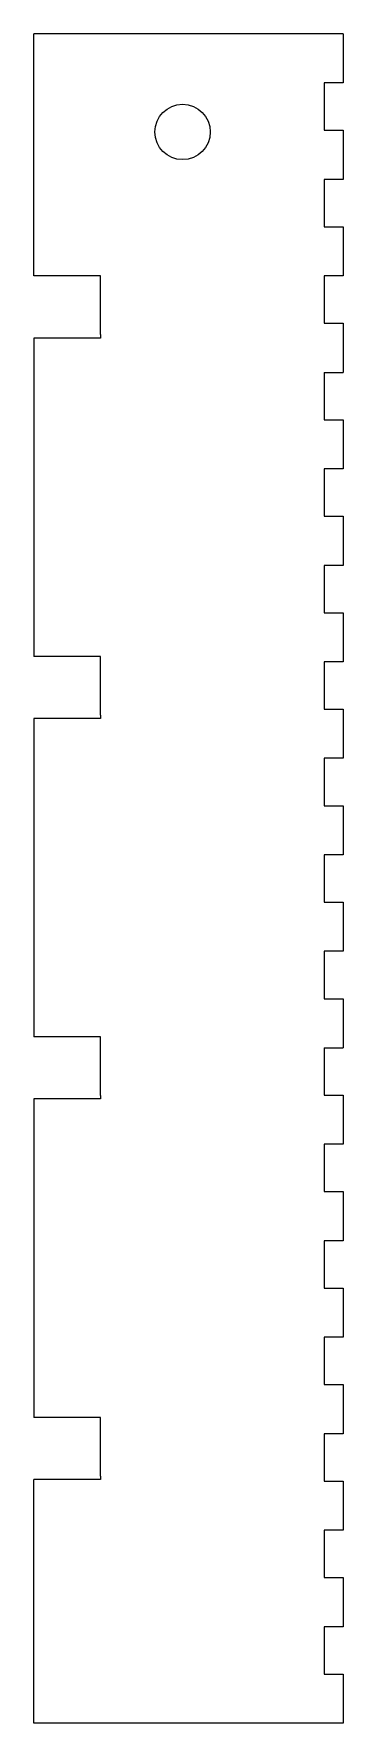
# Model space of a CAD drawing. Header units: inches. Extents: x 349 to 438, y 220 to 708.
import ezdxf

# ---------------------------------------------------------------- set-up
doc = ezdxf.new("R2010")
doc.units = ezdxf.units.IN
doc.header["$MEASUREMENT"] = 0
doc.layers.add('SIDE_outsideCutPath', color=7, linetype='Continuous')

msp = doc.modelspace()

# ---------------------------------------------------------------- linework, layer by layer
for p, q in [((349.07, 638.3), (349.07, 708.3)), ((430.1, 708.3), (357.1, 708.3)), ((438.45, 708.3), (438.45, 694.1)), ((438.45, 694.1), (432.95, 694.1)), ((432.95, 694.1), (432.95, 680.4)), ((432.95, 680.4), (438.45, 680.4)), ((438.45, 680.4), (438.45, 666.2)), ((438.45, 666.2), (432.95, 666.2)), ((432.95, 666.2), (432.95, 652.5)), ((432.95, 652.5), (438.45, 652.5)), ((438.45, 652.5), (438.45, 638.3)), ((368.29, 638.3), (349.07, 638.3)), ((368.29, 637.3), (368.29, 638.3)), ((368.29, 637.3), (368.29, 637.3)), ((368.29, 621.33), (368.29, 637.3)), ((438.45, 638.3), (432.95, 638.3)), ((432.95, 638.3), (432.95, 624.6)), ((368.29, 621.33), (368.29, 621.33)), ((368.29, 621.33), (368.29, 621.33)), ((368.29, 621.33), (368.29, 620.33)), ((432.95, 624.6), (438.45, 624.6)), ((438.45, 624.6), (438.45, 610.4)), ((362.27, 620.33), (349.07, 620.33)), ((349.07, 620.33), (349.07, 528.25)), ((368.29, 620.33), (362.27, 620.33)), ((432.95, 610.4), (438.45, 610.4)), ((432.95, 610.4), (432.95, 596.7)), ((432.95, 596.7), (438.45, 596.7)), ((438.45, 596.7), (438.45, 582.5)), ((438.45, 582.5), (432.95, 582.5)), ((432.95, 582.5), (432.95, 568.8)), ((432.95, 568.8), (438.45, 568.8)), ((438.45, 568.8), (438.45, 554.6)), ((438.45, 554.6), (432.95, 554.6)), ((432.95, 554.6), (432.95, 540.9)), ((432.95, 540.9), (438.45, 540.9)), ((438.45, 540.9), (438.45, 526.7)), ((368.29, 528.25), (349.07, 528.25)), ((368.29, 527.25), (368.29, 528.25)), ((368.32, 527.86), (368.32, 527.86)), ((368.29, 511.28), (368.29, 527.25)), ((438.45, 526.7), (432.96, 526.7)), ((432.96, 526.7), (432.96, 513)), ((432.96, 513), (438.46, 513)), ((438.46, 513), (438.46, 498.8)), ((362.27, 510.28), (349.07, 510.28)), ((349.07, 510.28), (349.07, 418.28)), ((368.29, 510.28), (362.27, 510.28)), ((368.29, 511.28), (368.29, 510.28)), ((368.32, 511.9), (368.32, 511.9)), ((368.32, 511.9), (368.32, 511.9)), ((438.46, 498.8), (432.96, 498.8)), ((432.96, 498.8), (432.96, 485.1)), ((432.96, 485.1), (438.46, 485.1)), ((438.46, 485.1), (438.46, 470.9)), ((438.46, 470.9), (432.96, 470.9)), ((432.96, 470.9), (432.96, 457.2)), ((432.96, 457.2), (438.46, 457.2)), ((438.46, 457.2), (438.46, 443)), ((438.46, 443), (432.96, 443)), ((432.96, 443), (432.96, 429.3)), ((432.96, 429.3), (438.46, 429.3)), ((438.46, 429.3), (438.46, 415.1)), ((368.29, 418.28), (349.07, 418.28)), ((368.29, 417.28), (368.29, 418.28)), ((368.29, 417.28), (368.29, 417.28)), ((368.29, 401.31), (368.29, 417.28)), ((432.96, 415.1), (438.46, 415.1)), ((432.96, 415.1), (432.96, 401.4)), ((368.29, 401.31), (368.29, 401.31)), ((368.29, 401.31), (368.29, 401.31)), ((368.29, 401.31), (368.29, 400.31)), ((432.96, 401.4), (438.46, 401.4)), ((438.46, 401.4), (438.46, 387.2)), ((362.27, 400.31), (349.07, 400.31)), ((349.07, 400.31), (349.07, 308.22)), ((368.29, 400.31), (362.27, 400.31)), ((438.46, 387.2), (432.96, 387.2)), ((432.96, 387.2), (432.96, 373.5)), ((432.96, 373.5), (438.46, 373.5)), ((438.46, 373.5), (438.46, 359.3)), ((438.46, 359.3), (432.96, 359.3)), ((432.96, 359.3), (432.96, 345.6)), ((432.96, 345.6), (438.46, 345.6)), ((438.46, 345.6), (438.46, 331.4)), ((438.46, 331.4), (432.96, 331.4)), ((432.96, 331.4), (432.96, 317.7)), ((432.96, 317.7), (438.46, 317.7)), ((438.46, 317.7), (438.46, 303.5)), ((368.29, 308.22), (349.07, 308.22)), ((368.29, 307.22), (368.29, 308.22)), ((368.29, 307.22), (368.29, 307.22)), ((368.29, 291.26), (368.29, 307.22)), ((438.46, 303.5), (432.96, 303.5)), ((432.96, 303.5), (432.96, 289.8)), ((362.27, 290.26), (349.07, 290.26)), ((349.07, 219.8), (349.07, 290.26)), ((368.29, 290.26), (362.27, 290.26)), ((368.29, 291.26), (368.29, 291.26)), ((368.29, 291.26), (368.29, 291.26)), ((368.29, 291.26), (368.29, 290.26)), ((432.96, 289.8), (438.46, 289.8)), ((438.46, 289.8), (438.46, 275.6)), ((438.46, 275.6), (432.96, 275.6)), ((432.96, 275.6), (432.96, 261.9)), ((432.96, 261.9), (438.46, 261.9)), ((438.46, 261.9), (438.46, 247.7)), ((438.46, 247.7), (432.96, 247.7)), ((432.96, 247.7), (432.96, 234)), ((432.96, 234), (438.46, 234)), ((438.46, 234), (438.46, 219.8)), ((438.46, 219.8), (349.07, 219.8))]:
    msp.add_line(p, q)
msp.add_circle((392.05, 679.92), 8)
at = {"layer": 'SIDE_outsideCutPath'}
for p, q in [((357.1, 708.3), (349.07, 708.3)), ((438.45, 708.3), (430.1, 708.3))]:
    msp.add_line(p, q, dxfattribs=at)

doc.saveas('drawing.dxf')
